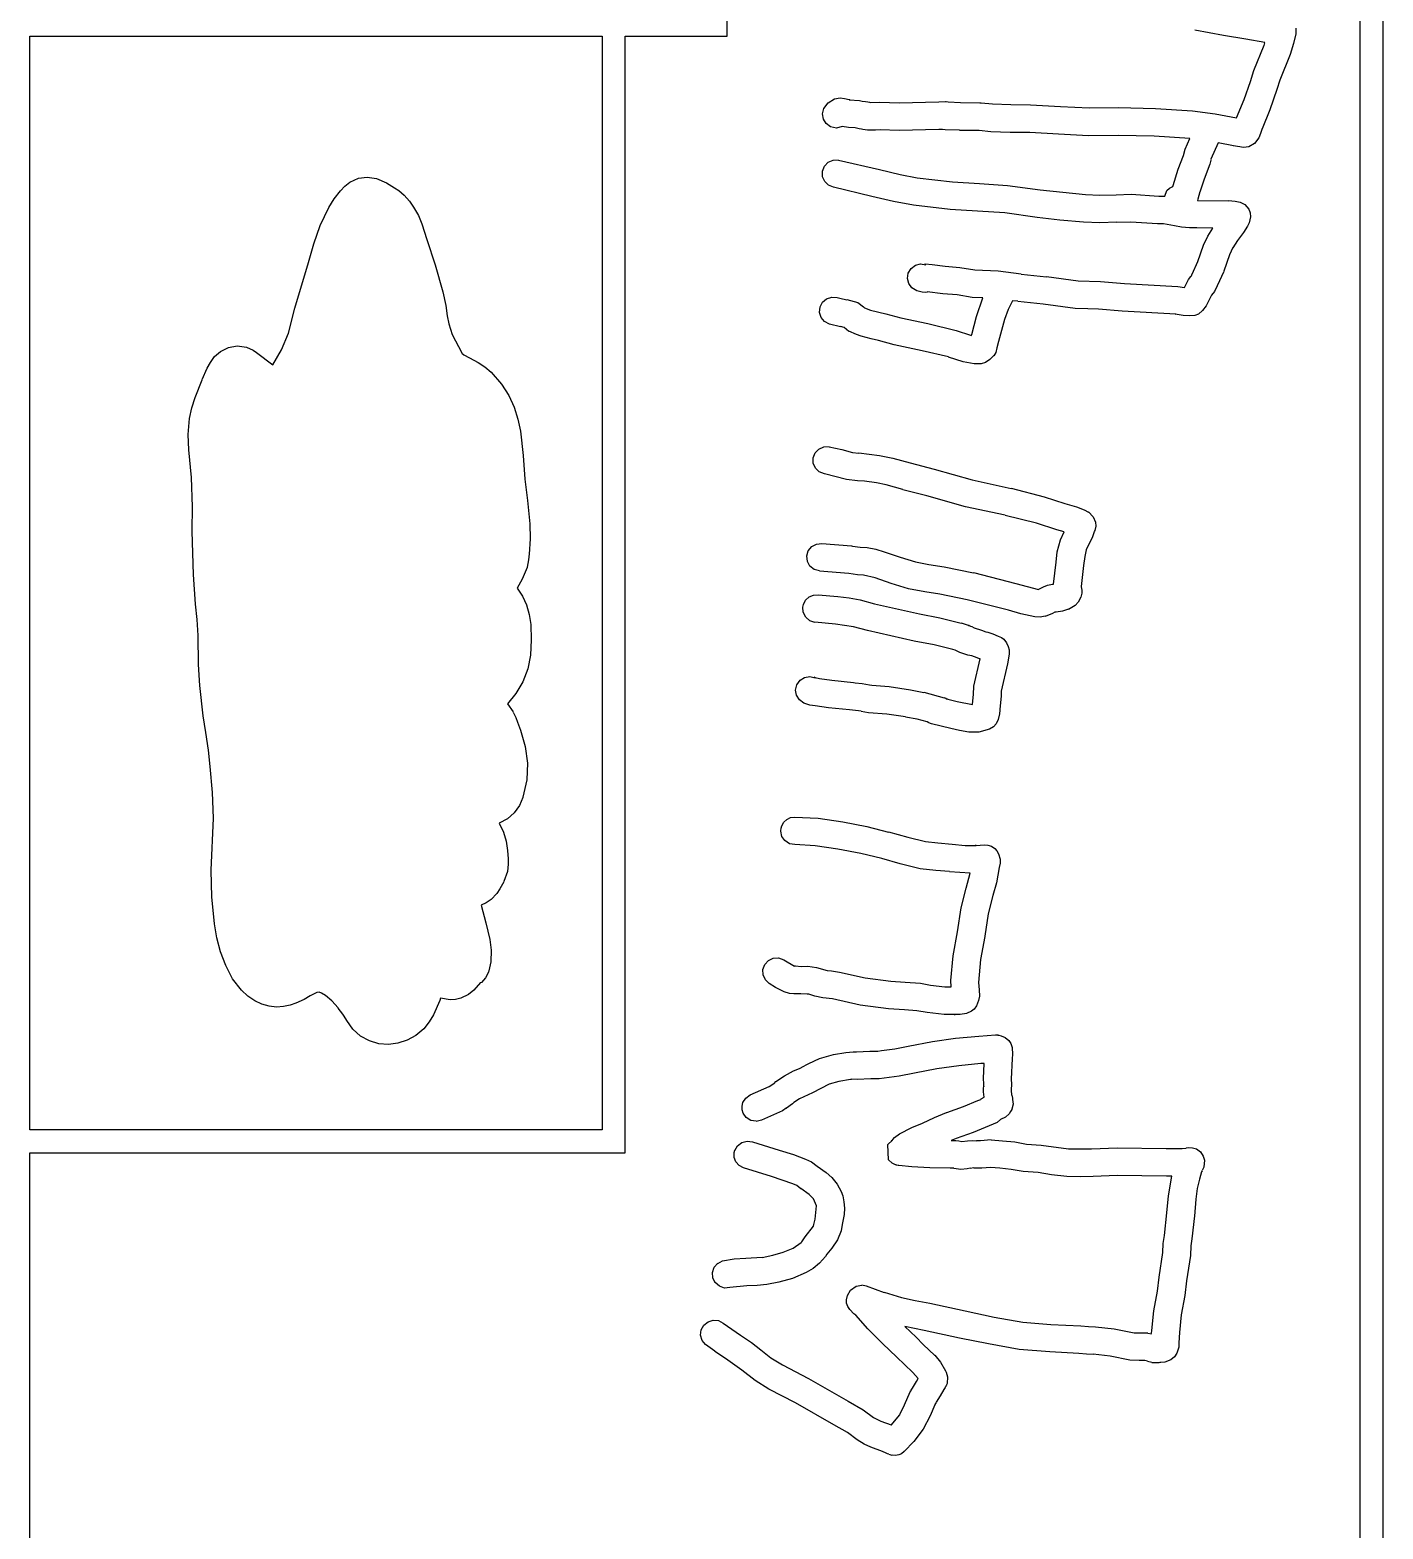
# Model space of a CAD drawing. Extents: x -1 to 598, y -1077 to 3722.
# Drawn here: x 0 to 234.6, y 1819.2 to 2079.2 of the extents above; entities that cross this region are included whole.
import ezdxf

# ---------------------------------------------------------------- set-up
doc = ezdxf.new("R2010")
doc.units = 0

msp = doc.modelspace()

# ---------------------------------------------------------------- linework, layer by layer
at = {"layer": 'Calque_1'}
for p, q in [((234.619, 1528.05), (234.619, 2343.44)), ((120.904, 2078.14), (120.904, 2128.46)), ((230.619, 2128.46), (230.619, 1664.97)), ((0, 1888.44), (0, 2078.14)), ((0, 2078.14), (99.2184, 2078.14)), ((99.2184, 2078.14), (99.2184, 1888.44)), ((103.219, 1884.44), (103.219, 2078.14)), ((103.219, 2078.14), (120.904, 2078.14)), ((206.966, 2078.27), (201.964, 2079.22)), ((210.823, 2077.66), (206.966, 2078.27)), ((214.142, 2077.03), (210.823, 2077.66)), ((219.482, 2078.56), (219.082, 2076.87)), ((219.505, 2079.54), (219.482, 2078.56)), ((212.227, 2072.21), (214.014, 2076.57)), ((214.014, 2076.55), (214.142, 2077.02)), ((219.082, 2076.87), (218.534, 2074.96)), ((218.535, 2074.97), (216.715, 2070.52)), ((210.529, 2067.19), (211.647, 2070.31)), ((211.647, 2070.31), (212.226, 2072.21)), ((216.715, 2070.52), (216.225, 2068.88)), ((138.39, 2066.61), (139.485, 2067.27)), ((139.485, 2067.29), (140.51, 2067.45)), ((140.511, 2067.45), (141.244, 2067.34)), ((141.244, 2067.35), (142.068, 2067.16)), ((216.225, 2068.88), (214.975, 2065.36)), ((137.573, 2063.77), (137.425, 2064.69)), ((137.426, 2064.7), (137.646, 2065.62)), ((137.646, 2065.63), (138.39, 2066.61)), ((142.176, 2067.13), (142.043, 2067.1)), ((142.043, 2067.11), (143.86, 2066.98)), ((142.068, 2067.16), (142.176, 2067.13)), ((143.86, 2066.98), (144.326, 2066.87)), ((144.326, 2066.9), (144.904, 2066.82)), ((144.904, 2066.82), (145.294, 2066.74)), ((145.294, 2066.74), (145.566, 2066.68)), ((145.567, 2066.68), (145.756, 2066.62)), ((145.756, 2066.63), (145.773, 2066.63)), ((145.773, 2066.63), (147.394, 2066.68)), ((147.395, 2066.68), (150.696, 2066.6)), ((150.696, 2066.61), (157.602, 2066.79)), ((157.602, 2066.79), (158.759, 2066.81)), ((158.759, 2066.82), (158.789, 2066.82)), ((158.789, 2066.82), (158.84, 2066.82)), ((158.84, 2066.82), (159.215, 2066.74)), ((159.216, 2066.74), (161.377, 2066.63)), ((161.377, 2066.63), (164.728, 2066.6)), ((164.728, 2066.61), (164.936, 2066.58)), ((164.935, 2066.58), (166.899, 2066.39)), ((166.9, 2066.39), (170.077, 2066.28)), ((170.077, 2066.29), (173.489, 2066.26)), ((173.489, 2066.26), (178.686, 2065.97)), ((178.686, 2065.97), (183.647, 2065.7)), ((183.648, 2065.71), (188.727, 2065.76)), ((188.727, 2065.76), (195.183, 2065.6)), ((195.183, 2065.6), (201.601, 2065.2)), ((201.6, 2065.2), (205.534, 2064.69)), ((205.534, 2064.7), (209.213, 2063.96)), ((209.214, 2063.96), (210.528, 2067.18)), ((214.975, 2065.36), (213.639, 2062.1)), ((138.051, 2063.01), (137.574, 2063.77)), ((138.82, 2062.42), (138.051, 2063)), ((139.842, 2062.21), (138.82, 2062.42)), ((140.857, 2062.48), (139.842, 2062.21)), ((141.932, 2062.32), (140.857, 2062.48)), ((143.092, 2062.24), (141.932, 2062.32)), ((143.782, 2062.05), (143.092, 2062.23)), ((144.205, 2062), (143.782, 2062.05)), ((213.64, 2062.11), (213.377, 2061.29)), ((144.423, 2061.95), (144.204, 2062)), ((145.248, 2061.84), (144.423, 2061.94)), ((146.622, 2061.82), (145.248, 2061.85)), ((147.42, 2061.9), (146.622, 2061.82)), ((150.709, 2061.79), (147.42, 2061.89)), ((157.623, 2061.98), (150.708, 2061.79)), ((158.213, 2061.98), (157.623, 2061.98)), ((158.681, 2061.92), (158.213, 2061.97)), ((161.2, 2061.82), (158.681, 2061.92)), ((164.564, 2061.76), (161.2, 2061.81)), ((166.603, 2061.58), (164.563, 2061.76)), ((169.989, 2061.47), (166.603, 2061.57)), ((173.375, 2061.45), (169.989, 2061.47)), ((178.343, 2061.15), (173.374, 2061.44)), ((183.554, 2060.89), (178.343, 2061.15)), ((188.71, 2060.94), (183.554, 2060.88)), ((194.915, 2060.78), (188.71, 2060.94)), ((201.129, 2060.41), (194.915, 2060.78)), ((200.33, 2058.56), (201.129, 2060.41)), ((206.048, 2059.65), (204.781, 2056.79)), ((208.665, 2059.14), (206.048, 2059.67)), ((206.048, 2059.67), (206.048, 2059.65)), ((212.357, 2059.54), (211.381, 2058.96)), ((213.073, 2060.52), (212.357, 2059.54)), ((212.357, 2059.54), (212.357, 2059.54)), ((213.377, 2061.29), (213.072, 2060.52)), ((199.122, 2055.07), (200.017, 2057.45)), ((200.017, 2057.48), (200.33, 2058.56)), ((200.017, 2057.48), (200.017, 2057.48)), ((209.783, 2058.93), (208.664, 2059.11)), ((210.396, 2058.83), (209.783, 2058.96)), ((211.382, 2058.96), (210.396, 2058.83)), ((137.421, 2054.73), (137.766, 2055.6)), ((137.438, 2053.77), (137.421, 2054.72)), ((137.766, 2055.6), (138.418, 2056.29)), ((138.418, 2056.29), (139.278, 2056.66)), ((139.278, 2056.66), (140.214, 2056.68)), ((140.214, 2056.66), (147.305, 2055.02)), ((147.305, 2055.02), (150.883, 2054.15)), ((198.212, 2052.26), (199.122, 2055.06)), ((204.575, 2055.97), (203.618, 2053.35)), ((204.771, 2056.66), (204.574, 2055.97)), ((204.782, 2056.76), (204.771, 2056.65)), ((53.8511, 2051.34), (54.5911, 2052.11)), ((54.5911, 2052.11), (55.4854, 2052.82)), ((55.4857, 2052.85), (56.9478, 2053.51)), ((56.9478, 2053.51), (58.4514, 2053.69)), ((58.4514, 2053.69), (58.4514, 2053.69)), ((58.4522, 2053.69), (60.0934, 2053.45)), ((60.0934, 2053.46), (61.8431, 2052.72)), ((61.8428, 2052.71), (63.2158, 2051.86)), ((63.2158, 2051.87), (63.9428, 2051.39)), ((137.807, 2052.95), (137.438, 2053.77)), ((138.464, 2052.29), (137.806, 2052.95)), ((139.349, 2051.95), (138.464, 2052.29)), ((145.973, 2050.36), (139.348, 2051.94)), ((150.883, 2054.14), (153.825, 2053.58)), ((153.825, 2053.59), (159.967, 2052.87)), ((159.967, 2052.87), (164.631, 2052.58)), ((164.631, 2052.58), (169.497, 2052.26)), ((169.498, 2052.26), (175.164, 2051.49)), ((197.115, 2051.37), (197.587, 2051.79)), ((197.587, 2051.79), (198.152, 2052.05)), ((198.152, 2052.05), (198.212, 2052.26)), ((203.618, 2053.35), (202.867, 2051.12)), ((51.8001, 2048.43), (52.7412, 2049.91)), ((52.7412, 2049.91), (53.8511, 2051.34)), ((63.9428, 2051.39), (64.8922, 2050.57)), ((64.8922, 2050.57), (65.7915, 2049.54)), ((65.7915, 2049.54), (66.5275, 2048.51)), ((149.747, 2049.46), (145.974, 2050.36)), ((153.218, 2048.83), (149.747, 2049.46)), ((175.164, 2051.5), (183.005, 2050.68)), ((183.005, 2050.68), (185.526, 2050.57)), ((185.527, 2050.57), (188.328, 2050.65)), ((188.328, 2050.65), (190.937, 2050.73)), ((190.937, 2050.73), (195.769, 2050.41)), ((195.769, 2050.41), (196.762, 2050.38)), ((196.762, 2050.39), (197.114, 2051.37)), ((202.505, 2049.86), (202.449, 2049.67)), ((202.449, 2049.67), (207.839, 2049.61)), ((202.867, 2051.13), (202.505, 2049.86)), ((207.84, 2049.62), (209.004, 2049.54)), ((209.004, 2049.54), (209.834, 2049.38)), ((209.835, 2049.38), (210.669, 2048.95)), ((50.3232, 2045.33), (51.8003, 2048.42)), ((66.5275, 2048.51), (67.3589, 2047.05)), ((67.3586, 2047.05), (67.965, 2045.57)), ((159.544, 2048.08), (153.218, 2048.82)), ((169.034, 2047.48), (159.544, 2048.09)), ((174.637, 2046.71), (169.034, 2047.48)), ((178.6, 2046.26), (174.636, 2046.71)), ((210.67, 2048.96), (211.33, 2048.14)), ((211.33, 2048.14), (211.577, 2047.53)), ((211.648, 2046.84), (211.426, 2045.75)), ((211.577, 2047.53), (211.648, 2046.84)), ((49.2185, 2042.13), (50.3232, 2045.33)), ((67.965, 2045.57), (68.8172, 2042.9)), ((182.685, 2045.86), (178.6, 2046.25)), ((185.504, 2045.78), (182.685, 2045.88)), ((188.452, 2045.86), (185.504, 2045.78)), ((190.879, 2045.91), (188.451, 2045.85)), ((195.504, 2045.62), (190.879, 2045.91)), ((196.573, 2045.6), (195.504, 2045.62)), ((198.48, 2045.23), (196.572, 2045.6)), ((199.692, 2045.02), (198.48, 2045.23)), ((201.086, 2044.88), (199.691, 2045.01)), ((202.363, 2044.88), (201.085, 2044.88)), ((205.083, 2044.86), (202.364, 2044.89)), ((204.215, 2043.45), (205.081, 2044.85)), ((210.432, 2044.12), (209.413, 2042.72)), ((211.098, 2045.17), (210.432, 2044.11)), ((211.426, 2045.76), (211.097, 2045.18)), ((48.284, 2038.9), (49.2185, 2042.13)), ((68.8175, 2042.87), (70.2833, 2038.47)), ((202.523, 2039.06), (203.492, 2041.89)), ((203.492, 2041.89), (204.215, 2043.45)), ((208.578, 2041.47), (207.981, 2040.22)), ((209.413, 2042.71), (208.577, 2041.46)), ((209.413, 2042.71), (209.413, 2042.71)), ((45.9374, 2030.97), (48.284, 2038.91)), ((153.536, 2038.43), (154.427, 2038.64)), ((154.427, 2038.64), (155.37, 2038.51)), ((155.153, 2038.61), (155.242, 2038.66)), ((155.243, 2038.67), (156.46, 2038.54)), ((201.55, 2036.89), (202.522, 2039.06)), ((207.981, 2040.23), (207.002, 2037.37)), ((70.2833, 2038.48), (71.6171, 2033.79)), ((152.168, 2036.13), (152.304, 2037.05)), ((152.396, 2035.23), (152.168, 2036.13)), ((152.304, 2037.05), (152.795, 2037.87)), ((152.796, 2037.87), (153.536, 2038.42)), ((155.37, 2038.51), (155.153, 2038.61)), ((156.46, 2038.53), (158.708, 2038.26)), ((158.708, 2038.27), (161.255, 2038.03)), ((161.255, 2038.03), (163.847, 2037.6)), ((163.848, 2037.61), (167.912, 2037.45)), ((167.912, 2037.45), (171.883, 2036.92)), ((171.883, 2036.89), (176.277, 2036.41)), ((176.277, 2036.44), (181.731, 2035.72)), ((200.907, 2035.94), (201.274, 2036.44)), ((201.274, 2036.44), (201.406, 2036.57)), ((201.407, 2036.58), (201.55, 2036.9)), ((207.003, 2037.34), (205.885, 2034.85)), ((71.6171, 2033.8), (72.1142, 2031.44)), ((71.6171, 2033.8), (71.6171, 2033.8)), ((152.942, 2034.48), (152.396, 2035.22)), ((153.759, 2033.98), (152.942, 2034.48)), ((154.703, 2033.74), (153.759, 2033.98)), ((155.343, 2033.69), (154.703, 2033.74)), ((155.65, 2033.74), (155.342, 2033.69)), ((158.307, 2033.45), (155.599, 2033.79)), ((155.6, 2033.8), (155.65, 2033.74)), ((160.758, 2033.27), (158.307, 2033.45)), ((181.731, 2035.7), (185.634, 2035.59)), ((185.634, 2035.6), (189.776, 2035.23)), ((189.775, 2035.23), (199.049, 2034.7)), ((199.049, 2034.7), (200.174, 2034.54)), ((200.174, 2034.54), (200.526, 2035.25)), ((200.527, 2035.25), (200.907, 2035.93)), ((205.376, 2033.85), (204.872, 2033.21)), ((205.885, 2034.86), (205.375, 2033.85)), ((44.8196, 2026.63), (45.9374, 2030.97)), ((72.1145, 2031.44), (72.3635, 2029.64)), ((136.915, 2030.23), (136.991, 2031.18)), ((136.991, 2031.18), (137.42, 2032)), ((137.42, 2032), (138.135, 2032.61)), ((138.136, 2032.61), (139.028, 2032.9)), ((139.028, 2032.9), (139.961, 2032.82)), ((139.961, 2032.82), (140.429, 2032.71)), ((140.43, 2032.71), (141.65, 2032.44)), ((141.65, 2032.45), (142.913, 2032.1)), ((142.913, 2032.1), (143.544, 2031.94)), ((143.544, 2031.94), (144.517, 2031.2)), ((144.517, 2031.2), (144.686, 2031.01)), ((144.686, 2031.02), (145.738, 2030.65)), ((163.405, 2032.84), (160.758, 2033.26)), ((165.241, 2032.74), (163.405, 2032.84)), ((164.108, 2029.51), (165.241, 2032.74)), ((170.395, 2032.26), (169.608, 2030.72)), ((171.319, 2032.16), (170.395, 2032.26)), ((175.707, 2031.65), (171.319, 2032.12)), ((181.243, 2030.94), (175.707, 2031.68)), ((183.459, 2030.83), (181.243, 2030.93)), ((203.937, 2031.36), (203.312, 2030.54)), ((204.298, 2032.05), (203.937, 2031.36)), ((204.76, 2033), (204.297, 2032.05)), ((204.872, 2033.21), (204.76, 2033)), ((72.3635, 2029.64), (72.6167, 2028.24)), ((72.6161, 2028.24), (73.2099, 2026.41)), ((72.6167, 2028.24), (72.6167, 2028.24)), ((137.198, 2029.35), (136.914, 2030.22)), ((137.79, 2028.64), (137.199, 2029.35)), ((138.635, 2028.21), (137.789, 2028.63)), ((145.738, 2030.65), (148.394, 2030.01)), ((148.394, 2030.01), (151.009, 2029.27)), ((151.009, 2029.27), (155.681, 2028.29)), ((155.682, 2028.29), (160.604, 2027.1)), ((163.295, 2026.42), (164.108, 2029.51)), ((168.992, 2029.03), (167.921, 2025.17)), ((169.608, 2030.73), (168.992, 2029.03)), ((185.303, 2030.81), (183.459, 2030.83)), ((189.407, 2030.44), (185.302, 2030.81)), ((198.7, 2029.93), (189.407, 2030.46)), ((198.655, 2029.91), (198.701, 2029.91)), ((198.936, 2029.85), (198.655, 2029.9)), ((199.949, 2029.72), (198.936, 2029.85)), ((201.13, 2029.64), (199.948, 2029.72)), ((202.011, 2029.7), (201.13, 2029.65)), ((202.604, 2029.93), (202.01, 2029.69)), ((203.312, 2030.54), (202.604, 2029.93)), ((43.6205, 2023.74), (44.8196, 2026.62)), ((73.2093, 2026.42), (74.8754, 2023.22)), ((73.2099, 2026.42), (73.2099, 2026.42)), ((140.549, 2027.76), (138.635, 2028.18)), ((141.178, 2027.61), (140.549, 2027.77)), ((141.997, 2026.94), (141.178, 2027.6)), ((143.293, 2026.39), (141.997, 2026.97)), ((144.146, 2026.12), (143.293, 2026.38)), ((145.84, 2025.65), (144.146, 2026.12)), ((147.14, 2025.38), (145.839, 2025.64)), ((160.604, 2027.1), (163.086, 2026.3)), ((163.087, 2026.31), (163.25, 2026.25)), ((163.25, 2026.26), (163.295, 2026.42)), ((32.0074, 2022.58), (33.043, 2023.48)), ((33.043, 2023.48), (34.3955, 2024.14)), ((34.3955, 2024.14), (35.9341, 2024.43)), ((35.9341, 2024.43), (37.5266, 2024.22)), ((37.5266, 2024.22), (38.6775, 2023.69)), ((38.6775, 2023.69), (39.2562, 2023.29)), ((39.2562, 2023.29), (42.1282, 2021.12)), ((42.1282, 2021.12), (43.6205, 2023.74)), ((74.8754, 2023.19), (75.2572, 2022.87)), ((149.858, 2024.62), (147.14, 2025.36)), ((154.709, 2023.56), (149.858, 2024.62)), ((159.267, 2022.5), (154.709, 2023.55)), ((167.459, 2023.29), (167.143, 2022.73)), ((167.649, 2024.11), (167.459, 2023.29)), ((167.921, 2025.17), (167.648, 2024.11)), ((167.922, 2025.17), (167.921, 2025.17)), ((29.8807, 2018.58), (30.717, 2020.54)), ((30.717, 2020.54), (31.2777, 2021.57)), ((31.2777, 2021.57), (32.0077, 2022.57)), ((75.2572, 2022.87), (76.2158, 2022.34)), ((76.2158, 2022.34), (77.7112, 2021.54)), ((77.7115, 2021.55), (78.8788, 2020.78)), ((78.8788, 2020.78), (79.9456, 2019.85)), ((161.821, 2021.65), (159.267, 2022.49)), ((163.744, 2021.31), (161.822, 2021.65)), ((164.963, 2021.34), (163.743, 2021.31)), ((165.681, 2021.55), (164.964, 2021.34)), ((166.457, 2022.05), (165.68, 2021.54)), ((166.458, 2022.05), (166.457, 2022.05)), ((167.143, 2022.74), (166.458, 2022.05)), ((28.6287, 2015.46), (29.8804, 2018.55)), ((79.9456, 2019.85), (81.7747, 2017.76)), ((28.0701, 2013.69), (28.6287, 2015.46)), ((81.7747, 2017.76), (83.0129, 2015.8)), ((83.0129, 2015.81), (83.9323, 2013.8)), ((27.6661, 2011.81), (28.0701, 2013.69)), ((83.9323, 2013.79), (84.5874, 2011.7)), ((27.4513, 2009.06), (27.6661, 2011.81)), ((84.5872, 2011.7), (85.0322, 2009.61)), ((27.5486, 2006.41), (27.4513, 2009.05)), ((85.0322, 2009.61), (85.5085, 2005.43)), ((28.0082, 2001.62), (27.5486, 2006.41)), ((85.5085, 2005.43), (85.7945, 2001.3)), ((135.795, 2005.01), (136.131, 2005.88)), ((135.8, 2004.98), (135.795, 2004.98)), ((135.826, 2004.06), (135.799, 2005.01)), ((136.132, 2005.88), (136.778, 2006.54)), ((136.778, 2006.54), (137.634, 2006.93)), ((137.634, 2006.94), (138.57, 2006.97)), ((138.57, 2006.94), (140.776, 2006.44)), ((140.777, 2006.44), (142.619, 2005.94)), ((142.619, 2005.94), (143.741, 2005.83)), ((143.742, 2005.86), (145.542, 2005.67)), ((145.542, 2005.67), (147.303, 2005.43)), ((147.303, 2005.43), (149.63, 2004.95)), ((149.631, 2004.96), (152.616, 2004.14)), ((136.203, 2003.21), (135.826, 2004.06)), ((136.866, 2002.58), (136.202, 2003.21)), ((137.755, 2002.23), (136.867, 2002.57)), ((152.616, 2004.14), (156.798, 2003.05)), ((156.799, 2003.05), (163.391, 2001.17)), ((28.154, 1996.52), (28.0082, 2001.62)), ((85.7945, 2001.31), (86.2472, 1997.6)), ((141.564, 2001.25), (137.755, 2002.23)), ((143.47, 2001.04), (141.564, 2001.25)), ((144.7, 2000.96), (143.469, 2001.04)), ((146.797, 2000.67), (144.7, 2000.96)), ((148.472, 2000.3), (146.797, 2000.67)), ((151.38, 1999.51), (148.471, 2000.3)), ((163.391, 2001.17), (170.165, 1999.71)), ((170.165, 1999.72), (175.85, 1998.26)), ((86.2472, 1997.6), (86.6639, 1993.55)), ((155.513, 1998.42), (151.381, 1999.48)), ((162.212, 1996.52), (155.513, 1998.42)), ((175.851, 1998.26), (179.44, 1997.09)), ((179.44, 1997.1), (181.485, 1996.49)), ((28.094, 1992.34), (28.154, 1996.52)), ((169.077, 1995.04), (162.211, 1996.52)), ((174.515, 1993.66), (169.077, 1995.03)), ((181.486, 1996.52), (182.816, 1995.99)), ((182.817, 1995.96), (183.532, 1995.61)), ((183.532, 1995.62), (184.361, 1994.77)), ((184.361, 1994.8), (184.371, 1994.77)), ((184.371, 1994.77), (184.76, 1993.84)), ((28.094, 1992.28), (28.094, 1992.34)), ((28.3715, 1984.74), (28.094, 1992.28)), ((86.6639, 1993.55), (86.7168, 1990.96)), ((178.065, 1992.5), (174.516, 1993.66)), ((179.31, 1992.15), (178.064, 1992.52)), ((178.695, 1990.78), (179.309, 1992.15)), ((184.522, 1992.2), (184.238, 1991.3)), ((184.639, 1992.42), (184.522, 1992.21)), ((184.816, 1993.18), (184.638, 1992.41)), ((184.761, 1993.84), (184.816, 1993.18)), ((86.7168, 1990.96), (86.5626, 1988.31)), ((134.961, 1988.9), (135.546, 1989.61)), ((135.547, 1989.61), (136.368, 1990.06)), ((136.368, 1990.06), (137.299, 1990.16)), ((137.298, 1990.17), (142.451, 1989.72)), ((142.451, 1989.72), (142.645, 1989.69)), ((142.645, 1989.69), (143.953, 1989.5)), ((143.953, 1989.51), (145.143, 1989.43)), ((145.144, 1989.43), (146.656, 1989.16)), ((178.144, 1988.71), (178.695, 1990.77)), ((184.238, 1991.3), (183.173, 1989.05)), ((86.4528, 1987.34), (86.1879, 1986.04)), ((86.5626, 1988.34), (86.4528, 1987.33)), ((134.7, 1988), (134.961, 1988.9)), ((134.803, 1987.05), (134.7, 1988)), ((135.254, 1986.22), (134.803, 1987.04)), ((146.656, 1989.16), (148.135, 1988.71)), ((148.135, 1988.71), (150.888, 1987.75)), ((150.889, 1987.76), (153.525, 1986.94)), ((153.524, 1986.94), (155.887, 1986.49)), ((177.472, 1983.08), (177.92, 1986.92)), ((177.92, 1986.91), (178.144, 1988.71)), ((182.892, 1987.92), (182.685, 1986.36)), ((183.174, 1989.06), (182.892, 1987.92)), ((28.694, 1979.64), (28.3715, 1984.77)), ((86.1879, 1986.01), (85.3735, 1983.94)), ((135.985, 1985.64), (135.254, 1986.22)), ((136.885, 1985.38), (135.986, 1985.64)), ((141.98, 1984.95), (136.885, 1985.37)), ((143.487, 1984.74), (141.979, 1984.95)), ((144.542, 1984.66), (143.487, 1984.71)), ((146.53, 1984.21), (144.541, 1984.68)), ((149.335, 1983.21), (146.53, 1984.21)), ((155.888, 1986.49), (158.515, 1986.12)), ((158.515, 1986.12), (163.593, 1985.06)), ((163.594, 1985.09), (170.966, 1983.21)), ((182.685, 1986.36), (182.252, 1982.68)), ((85.3735, 1983.95), (84.4769, 1982.39)), ((84.4769, 1982.39), (85.3754, 1981.01)), ((152.335, 1982.28), (149.334, 1983.2)), ((155.195, 1981.75), (152.335, 1982.28)), ((157.781, 1981.38), (155.194, 1981.75)), ((170.966, 1983.21), (174.887, 1982.18)), ((174.887, 1982.18), (174.929, 1982.2)), ((174.929, 1982.2), (175.752, 1982.65)), ((175.752, 1982.65), (176.431, 1982.91)), ((176.431, 1982.92), (177.291, 1983.08)), ((177.292, 1983.08), (177.472, 1983.08)), ((182.387, 1981.54), (182.22, 1980.85)), ((182.253, 1982.65), (182.395, 1982.07)), ((182.395, 1982.07), (182.386, 1981.54)), ((28.9634, 1976.99), (28.694, 1979.63)), ((85.3754, 1981.01), (86.0829, 1979.5)), ((86.0829, 1979.5), (86.5811, 1977.86)), ((134.02, 1979.13), (134.101, 1979.55)), ((134.094, 1978.21), (134.02, 1979.13)), ((134.02, 1979.13), (134.02, 1979.13)), ((134.02, 1979.13), (134.02, 1979.13)), ((134.101, 1979.56), (134.109, 1979.56)), ((134.109, 1979.56), (134.491, 1980.3)), ((134.491, 1980.3), (135.091, 1980.88)), ((135.091, 1980.88), (135.845, 1981.2)), ((135.845, 1981.2), (136.689, 1981.25)), ((136.688, 1981.25), (140.1, 1980.96)), ((140.101, 1980.96), (142.03, 1980.72)), ((142.03, 1980.72), (143.973, 1980.35)), ((143.973, 1980.35), (146.419, 1979.69)), ((146.419, 1979.69), (154.246, 1977.94)), ((162.522, 1980.4), (157.781, 1981.38)), ((169.697, 1978.58), (162.523, 1980.4)), ((181.236, 1979.37), (180.072, 1978.71)), ((181.784, 1979.95), (181.235, 1979.37)), ((182.22, 1980.85), (181.784, 1979.95)), ((29.1745, 1974.21), (28.9634, 1976.99)), ((86.5811, 1977.86), (86.8512, 1976.11)), ((134.52, 1977.39), (134.094, 1978.21)), ((135.232, 1976.75), (134.519, 1977.36)), ((136.123, 1976.46), (135.232, 1976.75)), ((139.701, 1976.14), (136.123, 1976.48)), ((154.246, 1977.94), (157.752, 1977.28)), ((157.752, 1977.28), (161.47, 1976.35)), ((161.471, 1976.36), (162.829, 1975.94)), ((171.823, 1977.97), (169.696, 1978.58)), ((174.224, 1977.41), (171.823, 1977.96)), ((175.183, 1977.36), (174.224, 1977.41)), ((176.046, 1977.52), (175.183, 1977.36)), ((177.286, 1978.02), (176.046, 1977.51)), ((177.726, 1978.26), (177.286, 1978.02)), ((177.959, 1978.26), (177.726, 1978.26)), ((179.017, 1978.39), (177.959, 1978.26)), ((180.072, 1978.74), (179.017, 1978.39)), ((29.2184, 1969.13), (29.1745, 1974.21)), ((86.8512, 1976.12), (86.9232, 1973.45)), ((142.82, 1975.69), (139.701, 1976.14)), ((145.253, 1975.03), (142.82, 1975.69)), ((153.295, 1973.23), (145.253, 1975.03)), ((162.829, 1975.93), (162.664, 1975.93)), ((162.664, 1975.93), (162.759, 1975.9)), ((162.758, 1975.91), (162.798, 1975.88)), ((162.798, 1975.88), (162.828, 1975.9)), ((162.829, 1975.91), (163.062, 1975.83)), ((163.062, 1975.83), (163.318, 1975.75)), ((163.318, 1975.75), (163.706, 1975.54)), ((163.705, 1975.54), (165.021, 1975.14)), ((165.022, 1975.14), (165.741, 1974.85)), ((165.741, 1974.85), (166.113, 1974.74)), ((166.113, 1974.74), (166.934, 1974.45)), ((166.934, 1974.45), (167.913, 1974.05)), ((167.913, 1974.05), (168.476, 1973.84)), ((168.476, 1973.84), (168.848, 1973.55)), ((86.9229, 1973.45), (86.7906, 1970.75)), ((86.9235, 1973.45), (86.9235, 1973.45)), ((156.807, 1972.57), (153.294, 1973.23)), ((160.032, 1971.78), (156.807, 1972.57)), ((160.438, 1971.65), (160.031, 1971.78)), ((160.553, 1971.57), (160.438, 1971.65)), ((161.236, 1971.22), (160.553, 1971.56)), ((162.642, 1970.8), (161.236, 1971.22)), ((168.848, 1973.55), (169.331, 1972.91)), ((169.332, 1972.92), (169.642, 1972.28)), ((169.642, 1972.28), (169.772, 1971.7)), ((169.772, 1971.7), (169.773, 1970.96)), ((29.4521, 1965.53), (29.2184, 1969.13)), ((86.7904, 1970.75), (86.3157, 1968.39)), ((163.337, 1970.67), (162.642, 1970.8)), ((164.218, 1970.3), (163.337, 1970.64)), ((163.666, 1965.38), (164.74, 1970.14)), ((164.672, 1970.16), (164.218, 1970.29)), ((164.741, 1970.14), (164.672, 1970.16)), ((169.477, 1969.29), (168.403, 1964.55)), ((169.773, 1970.96), (169.478, 1969.29)), ((85.4521, 1966.17), (84.2557, 1964.1)), ((86.3157, 1968.39), (85.4521, 1966.16)), ((132.974, 1965.64), (133.526, 1966.43)), ((133.527, 1966.43), (134.307, 1966.91)), ((134.307, 1966.91), (135.213, 1967.07)), ((135.212, 1967.07), (136.142, 1966.86)), ((136.143, 1966.86), (135.996, 1966.94)), ((135.996, 1966.94), (136.145, 1966.91)), ((136.145, 1966.91), (136.917, 1966.72)), ((136.917, 1966.73), (139.051, 1966.44)), ((139.052, 1966.43), (142.802, 1966.01)), ((142.802, 1966.01), (143.074, 1965.98)), ((143.074, 1965.98), (144.296, 1965.87)), ((144.296, 1965.88), (145.596, 1965.61)), ((30.0283, 1960.27), (29.4523, 1965.53)), ((84.2557, 1964.11), (82.7835, 1962.31)), ((132.766, 1964.71), (132.974, 1965.64)), ((132.926, 1963.81), (132.766, 1964.71)), ((133.413, 1963.02), (132.925, 1963.81)), ((145.596, 1965.61), (145.969, 1965.56)), ((145.969, 1965.56), (148.976, 1965.35)), ((148.976, 1965.35), (152.687, 1964.79)), ((152.687, 1964.79), (154.985, 1964.31)), ((154.985, 1964.34), (158.53, 1963.39)), ((158.53, 1963.42), (158.782, 1963.31)), ((158.783, 1963.31), (159.059, 1963.17)), ((163.422, 1962.23), (163.592, 1964.03)), ((163.592, 1964.03), (163.665, 1965.35)), ((168.386, 1963.68), (168.174, 1961.43)), ((168.404, 1964.56), (168.386, 1963.71)), ((82.7835, 1962.31), (83.7969, 1960.93)), ((83.7969, 1960.9), (84.2543, 1959.97)), ((134.189, 1962.47), (133.413, 1963.02)), ((135.241, 1962.12), (134.189, 1962.46)), ((136.159, 1961.99), (135.241, 1962.12)), ((138.481, 1961.67), (136.159, 1961.99)), ((142.087, 1961.27), (138.481, 1961.66)), ((143.125, 1961.2), (142.087, 1961.28)), ((143.651, 1961.12), (143.125, 1961.17)), ((144.107, 1961.04), (143.651, 1961.12)), ((145.429, 1960.77), (144.107, 1961.03)), ((148.562, 1960.56), (145.429, 1960.77)), ((159.059, 1963.18), (159.163, 1963.12)), ((159.163, 1963.13), (160.804, 1962.73)), ((160.804, 1962.73), (163.422, 1962.22)), ((168.164, 1961.25), (168.102, 1960.59)), ((168.174, 1961.43), (168.164, 1961.24)), ((30.481, 1957.39), (30.0283, 1960.27)), ((84.2543, 1959.98), (84.5618, 1959.16)), ((84.5618, 1959.16), (85.06, 1957.78)), ((151.819, 1960.06), (148.562, 1960.56)), ((153.819, 1959.66), (151.818, 1960.05)), ((155.584, 1959.21), (153.82, 1959.66)), ((155.87, 1959.05), (155.583, 1959.21)), ((156.127, 1958.95), (155.87, 1959.03)), ((156.325, 1958.87), (156.127, 1958.95)), ((159.696, 1958.05), (156.324, 1958.87)), ((161.202, 1957.7), (159.696, 1958.07)), ((167.104, 1958.36), (166.361, 1957.94)), ((167.534, 1958.84), (167.103, 1958.36)), ((167.879, 1959.63), (167.534, 1958.84)), ((168.102, 1960.59), (167.879, 1959.63)), ((30.9493, 1954.29), (30.481, 1957.36)), ((85.06, 1957.78), (85.8911, 1954.92)), ((162.82, 1957.44), (161.201, 1957.7)), ((164.543, 1957.44), (162.82, 1957.44)), ((166.361, 1957.94), (164.543, 1957.44)), ((31.2298, 1951.49), (30.9491, 1954.29)), ((85.8913, 1954.92), (86.2676, 1952.03)), ((31.6579, 1946.93), (31.2298, 1951.48)), ((86.2676, 1952.04), (86.1384, 1949.13)), ((86.1382, 1949.13), (85.4532, 1946.14)), ((31.8262, 1942.52), (31.6579, 1946.94)), ((85.4532, 1946.11), (84.8579, 1944.71)), ((31.4015, 1933.47), (31.8262, 1942.52)), ((83.9786, 1943.42), (82.8116, 1942.36)), ((84.8576, 1944.71), (83.9786, 1943.41)), ((131.248, 1942.28), (131.874, 1942.6)), ((131.875, 1942.6), (132.577, 1942.7)), ((132.577, 1942.7), (136.679, 1942.49)), ((136.68, 1942.49), (140.965, 1941.88)), ((82.8116, 1942.36), (81.3521, 1941.64)), ((81.3521, 1941.64), (82.0975, 1940.08)), ((82.0975, 1940.08), (82.5621, 1938.49)), ((130.2, 1940.29), (130.242, 1940.74)), ((130.399, 1939.34), (130.2, 1940.26)), ((130.242, 1940.74), (130.245, 1940.74)), ((130.245, 1940.74), (130.376, 1941.19)), ((130.376, 1941.19), (130.736, 1941.8)), ((130.736, 1941.8), (131.248, 1942.27)), ((140.965, 1941.88), (145.136, 1941.03)), ((145.135, 1941.03), (148.895, 1940.1)), ((148.895, 1940.11), (152.202, 1939.21)), ((82.5621, 1938.49), (82.8102, 1936.9)), ((130.921, 1938.6), (130.398, 1939.34)), ((131.69, 1938.07), (130.921, 1938.6)), ((132.626, 1937.91), (131.69, 1938.07)), ((136.133, 1937.7), (132.626, 1937.91)), ((140.074, 1937.14), (136.132, 1937.69)), ((152.202, 1939.21), (155.292, 1938.44)), ((155.292, 1938.47), (157.433, 1938.2)), ((157.434, 1938.2), (159.921, 1938.01)), ((159.921, 1938.02), (162.169, 1937.75)), ((162.17, 1937.75), (163.993, 1937.77)), ((163.905, 1937.78), (164.142, 1937.8)), ((163.993, 1937.78), (163.905, 1937.78)), ((164.142, 1937.78), (164.75, 1937.83)), ((164.751, 1937.83), (165.502, 1937.88)), ((165.501, 1937.89), (166.085, 1937.84)), ((166.085, 1937.83), (166.717, 1937.62)), ((166.718, 1937.62), (167.321, 1937.22)), ((82.8105, 1936.91), (82.9066, 1935.43)), ((82.9066, 1935.43), (82.9335, 1934.5)), ((82.9066, 1935.43), (82.9066, 1935.43)), ((144.06, 1936.35), (140.074, 1937.14)), ((147.701, 1935.48), (144.06, 1936.35)), ((150.913, 1934.58), (147.7, 1935.48)), ((167.321, 1937.22), (167.656, 1936.85)), ((167.656, 1936.85), (167.95, 1936.32)), ((167.951, 1936.32), (168.204, 1935.39)), ((168.225, 1934.68), (168.072, 1933.96)), ((168.205, 1935.4), (168.225, 1934.68)), ((31.5169, 1928.81), (31.4015, 1933.46)), ((82.8018, 1933.26), (82.166, 1931.49)), ((82.9335, 1934.5), (82.8018, 1933.26)), ((154.388, 1933.73), (150.913, 1934.58)), ((157.068, 1933.41), (154.388, 1933.73)), ((159.433, 1933.23), (157.068, 1933.41)), ((163.049, 1932.96), (159.432, 1933.22)), ((162.346, 1930.35), (163.049, 1932.97)), ((168.072, 1933.97), (167.622, 1931.29)), ((80.9685, 1929.45), (79.9956, 1928.39)), ((81.4513, 1930.24), (80.9687, 1929.45)), ((82.166, 1931.48), (81.4513, 1930.23)), ((161.479, 1926.93), (162.346, 1930.37)), ((167.622, 1931.3), (166.975, 1929.07)), ((32.0008, 1924.21), (31.5169, 1928.81)), ((79.123, 1927.83), (78.2298, 1927.43)), ((78.2298, 1927.43), (79.0505, 1924.36)), ((79.9951, 1928.39), (79.1228, 1927.83)), ((79.9956, 1928.39), (79.9956, 1928.39)), ((160.834, 1922.8), (161.479, 1926.93)), ((166.975, 1929.08), (166.171, 1925.93)), ((79.0505, 1924.37), (79.7469, 1921.43)), ((166.171, 1925.93), (165.57, 1922.01)), ((32.3786, 1921.72), (32.0008, 1924.2)), ((33.0192, 1919.31), (32.3786, 1921.72)), ((160.086, 1918.62), (160.833, 1922.8)), ((165.571, 1921.98), (164.848, 1917.98)), ((33.9362, 1916.93), (33.0192, 1919.31)), ((79.7469, 1921.43), (79.9824, 1919.6)), ((79.9824, 1919.6), (79.8937, 1917.59)), ((35.1432, 1914.66), (33.9362, 1916.93)), ((79.6985, 1916.53), (79.5289, 1915.79)), ((79.894, 1917.59), (79.6985, 1916.53)), ((127.083, 1916.24), (127.407, 1917.14)), ((127.407, 1917.12), (128.055, 1917.83)), ((128.055, 1917.83), (128.891, 1918.2)), ((128.892, 1918.2), (129.811, 1918.25)), ((129.811, 1918.25), (130.706, 1917.9)), ((130.706, 1917.94), (132.586, 1916.83)), ((132.586, 1916.82), (132.499, 1916.9)), ((132.499, 1916.9), (132.724, 1916.87)), ((132.724, 1916.88), (133.7, 1916.8)), ((133.701, 1916.8), (134.875, 1916.82)), ((134.875, 1916.82), (136.369, 1916.58)), ((136.37, 1916.59), (138.246, 1916.06)), ((159.699, 1914.36), (160.086, 1918.62)), ((164.848, 1917.99), (164.491, 1914.02)), ((36.6537, 1912.64), (35.1432, 1914.65)), ((78.1343, 1913.99), (76.9791, 1912.64)), ((78.1245, 1913.91), (78.1343, 1913.99)), ((78.2872, 1914.02), (78.1247, 1913.91)), ((78.9886, 1914.79), (78.2872, 1914.02)), ((79.5289, 1915.79), (78.9889, 1914.78)), ((78.9889, 1914.79), (78.9889, 1914.79)), ((127.12, 1915.32), (127.083, 1916.25)), ((127.513, 1914.47), (127.12, 1915.31)), ((128.201, 1913.84), (127.513, 1914.47)), ((129.284, 1913.15), (128.201, 1913.83)), ((138.245, 1916.06), (139.009, 1916.03)), ((139.01, 1916.03), (140.377, 1915.79)), ((140.377, 1915.79), (144.81, 1914.81)), ((144.81, 1914.81), (149.284, 1914.2)), ((149.285, 1914.21), (151.747, 1914.08)), ((151.747, 1914.07), (154.411, 1913.86)), ((154.412, 1913.86), (156.154, 1913.54)), ((159.709, 1913.25), (159.699, 1914.36)), ((164.491, 1914.02), (164.564, 1912.75)), ((37.7634, 1911.61), (36.6537, 1912.64)), ((38.9678, 1910.82), (37.7634, 1911.61)), ((48.5682, 1911.67), (47.5614, 1911.03)), ((49.731, 1912.25), (48.5682, 1911.67)), ((50.1266, 1912.3), (49.731, 1912.24)), ((50.5676, 1912.17), (50.1266, 1912.3)), ((51.2151, 1911.74), (50.5676, 1912.16)), ((52.3525, 1910.79), (51.2151, 1911.74)), ((71.1797, 1911.27), (71.054, 1910.87)), ((72.8638, 1911), (71.1797, 1911.26)), ((74.7008, 1911.27), (73.77, 1911.06)), ((76.0234, 1911.9), (74.7008, 1911.26)), ((76.9791, 1912.64), (76.0234, 1911.9)), ((130.798, 1912.38), (129.283, 1913.14)), ((131.68, 1912.09), (130.799, 1912.38)), ((132.425, 1912.01), (131.679, 1912.09)), ((133.689, 1912.01), (132.425, 1912.01)), ((134.764, 1911.96), (133.689, 1912.01)), ((135.057, 1911.96), (134.764, 1911.96)), ((136.092, 1911.64), (135.055, 1911.98)), ((135.056, 1911.98), (135.057, 1911.95)), ((137.497, 1911.32), (136.092, 1911.64)), ((139.17, 1911.14), (137.497, 1911.32)), ((156.154, 1913.54), (158.659, 1913.25)), ((158.659, 1913.25), (159.709, 1913.25)), ((164.628, 1911.61), (164.501, 1910.87)), ((164.564, 1912.75), (164.628, 1911.61)), ((40.2166, 1910.26), (38.9678, 1910.81)), ((41.4591, 1909.89), (40.2166, 1910.26)), ((42.746, 1909.71), (41.4591, 1909.89)), ((43.9689, 1909.81), (42.746, 1909.7)), ((45.0982, 1910.05), (43.9692, 1909.81)), ((46.1039, 1910.42), (45.0982, 1910.05)), ((47.5609, 1911.03), (46.1039, 1910.42)), ((47.5614, 1911.03), (47.5614, 1911.03)), ((53.4519, 1909.58), (52.3525, 1910.79)), ((54.2713, 1908.49), (53.4519, 1909.57)), ((71.054, 1910.87), (69.9774, 1908.41)), ((73.7702, 1911.06), (72.864, 1911)), ((143.954, 1910.08), (139.17, 1911.16)), ((148.865, 1909.42), (143.954, 1910.08)), ((151.661, 1909.28), (148.864, 1909.41)), ((153.781, 1909.1), (151.661, 1909.28)), ((155.546, 1908.78), (153.78, 1909.1)), ((158.497, 1908.44), (155.546, 1908.78)), ((163.238, 1909.02), (162.379, 1908.62)), ((163.703, 1909.39), (163.238, 1909.02)), ((164.119, 1909.97), (163.702, 1909.38)), ((164.501, 1910.87), (164.119, 1909.97)), ((54.2636, 1908.49), (54.2186, 1908.57)), ((54.2186, 1908.57), (54.2713, 1908.49)), ((54.4665, 1908.17), (54.2636, 1908.49)), ((54.9333, 1907.43), (54.4665, 1908.17)), ((55.4415, 1906.64), (54.9333, 1907.43)), ((55.958, 1905.92), (55.4415, 1906.63)), ((69.2329, 1907.17), (68.2844, 1905.98)), ((69.9774, 1908.41), (69.2329, 1907.16)), ((160.417, 1908.46), (158.497, 1908.43)), ((160.462, 1908.44), (160.282, 1908.46)), ((160.283, 1908.46), (160.417, 1908.46)), ((161.277, 1908.44), (160.462, 1908.44)), ((162.379, 1908.62), (161.278, 1908.43)), ((57.3148, 1904.71), (55.958, 1905.92)), ((58.8562, 1903.86), (57.3148, 1904.7)), ((60.5054, 1903.38), (58.8562, 1903.85)), ((63.7978, 1903.46), (62.1849, 1903.25)), ((65.3949, 1903.97), (63.7978, 1903.47)), ((66.912, 1904.79), (65.3949, 1903.97)), ((68.2844, 1905.98), (66.912, 1904.79)), ((68.2844, 1905.98), (68.2844, 1905.98)), ((152.278, 1902.96), (156.491, 1903.75)), ((156.492, 1903.75), (160.498, 1904.33)), ((160.498, 1904.34), (164.522, 1904.71)), ((164.523, 1904.71), (167.433, 1904.89)), ((167.434, 1904.89), (167.868, 1904.89)), ((167.855, 1904.87), (168.011, 1904.84)), ((167.868, 1904.89), (167.856, 1904.86)), ((168.011, 1904.87), (168.411, 1904.76)), ((168.411, 1904.76), (169.108, 1904.44)), ((169.109, 1904.44), (169.751, 1903.91)), ((169.752, 1903.91), (170.074, 1903.43)), ((170.074, 1903.44), (170.297, 1902.75)), ((62.1849, 1903.25), (60.5054, 1903.38)), ((136.926, 1900.82), (139.309, 1901.51)), ((139.308, 1901.51), (141.479, 1901.88)), ((141.479, 1901.88), (142.733, 1901.98)), ((142.734, 1901.98), (143.319, 1901.95)), ((143.319, 1901.96), (145.629, 1902.09)), ((145.629, 1902.09), (146.991, 1902.09)), ((146.991, 1902.09), (147.029, 1902.11)), ((147.029, 1902.11), (147.629, 1902.19)), ((147.629, 1902.19), (149.976, 1902.48)), ((149.976, 1902.48), (152.278, 1902.93)), ((170.336, 1900.84), (170.14, 1897.24)), ((170.297, 1902.75), (170.386, 1901.53)), ((170.386, 1901.53), (170.335, 1900.84)), ((130.812, 1897.83), (132.412, 1898.67)), ((132.412, 1898.67), (133.703, 1899.22)), ((133.704, 1899.23), (135.064, 1899.97)), ((135.064, 1899.97), (136.925, 1900.81)), ((153.378, 1898.28), (150.745, 1897.75)), ((157.223, 1899.02), (153.377, 1898.28)), ((161.057, 1899.57), (157.223, 1899.01)), ((164.908, 1899.92), (161.057, 1899.57)), ((165.481, 1899.97), (164.907, 1899.92)), ((165.339, 1897.35), (165.481, 1899.97)), ((124.896, 1894.49), (128.204, 1895.94)), ((128.205, 1895.98), (128.626, 1896.27)), ((128.205, 1895.95), (128.205, 1895.98)), ((128.626, 1896.27), (129.015, 1896.51)), ((129.015, 1896.5), (129.309, 1896.81)), ((129.309, 1896.82), (130.812, 1897.82)), ((138.595, 1896.35), (135.71, 1894.87)), ((140.285, 1896.8), (138.594, 1896.35)), ((142.282, 1897.17), (140.285, 1896.8)), ((142.448, 1897.19), (142.282, 1897.16)), ((143.437, 1897.17), (142.448, 1897.2)), ((145.802, 1897.3), (143.437, 1897.17)), ((147.256, 1897.3), (145.802, 1897.3)), ((148.113, 1897.43), (147.256, 1897.3)), ((150.746, 1897.75), (148.113, 1897.43)), ((165.326, 1895.02), (165.348, 1895.73)), ((165.391, 1896.43), (165.339, 1897.35)), ((165.348, 1895.74), (165.376, 1895.95)), ((165.376, 1895.95), (165.375, 1895.92)), ((165.376, 1895.92), (165.391, 1896.42)), ((170.141, 1897.25), (170.193, 1896.38)), ((170.193, 1896.37), (170.149, 1895.39)), ((123.482, 1892.56), (123.63, 1893.17)), ((123.63, 1893.17), (124.131, 1893.96)), ((123.63, 1893.17), (123.63, 1893.17)), ((124.131, 1893.96), (124.896, 1894.49)), ((132.462, 1893.2), (132.24, 1892.93)), ((133.436, 1893.81), (132.462, 1893.17)), ((135.71, 1894.86), (133.436, 1893.8)), ((161.881, 1892.48), (164.361, 1893.51)), ((164.361, 1893.52), (164.875, 1893.7)), ((164.875, 1893.7), (164.942, 1893.8)), ((164.942, 1893.81), (165.432, 1894.13)), ((165.432, 1894.12), (165.326, 1895.02)), ((170.149, 1895.39), (170.131, 1895.26)), ((170.131, 1895.26), (170.221, 1894.49)), ((170.221, 1894.49), (170.246, 1894.46)), ((170.247, 1894.47), (170.349, 1893.94)), ((170.349, 1893.94), (170.368, 1893.7)), ((170.368, 1893.7), (170.507, 1892.9)), ((123.495, 1891.93), (123.48, 1892.56)), ((123.48, 1892.56), (123.483, 1892.56)), ((123.672, 1891.35), (123.495, 1891.93)), ((124.211, 1890.58), (123.672, 1891.32)), ((125.003, 1890.08), (124.211, 1890.58)), ((130.499, 1891.74), (126.839, 1890.1)), ((131.136, 1892.17), (130.499, 1891.74)), ((131.19, 1892.19), (131.136, 1892.13)), ((132.24, 1892.93), (131.19, 1892.19)), ((154.756, 1889.6), (156.858, 1890.58)), ((156.858, 1890.58), (158.955, 1891.42)), ((158.956, 1891.42), (161.881, 1892.48)), ((169.162, 1890.66), (168.294, 1890.21)), ((169.774, 1891.19), (169.161, 1890.66)), ((170.043, 1891.64), (169.774, 1891.19)), ((170.246, 1891.98), (170.043, 1891.63)), ((170.266, 1892.01), (170.246, 1891.98)), ((170.507, 1892.91), (170.265, 1892.01)), ((99.2184, 1888.44), (0, 1888.44)), ((125.925, 1889.92), (125.002, 1890.08)), ((126.839, 1890.1), (125.925, 1889.91)), ((150.776, 1887.75), (152.908, 1888.83)), ((152.907, 1888.83), (154.756, 1889.6)), ((163.537, 1887.99), (160.631, 1886.93)), ((166.341, 1889.15), (163.537, 1887.98)), ((167.693, 1889.73), (166.341, 1889.15)), ((168.294, 1890.21), (167.693, 1889.73)), ((122.226, 1884.86), (122.699, 1885.68)), ((122.699, 1885.68), (123.445, 1886.23)), ((123.445, 1886.24), (124.351, 1886.48)), ((124.351, 1886.48), (125.278, 1886.34)), ((125.279, 1886.34), (129.932, 1884.93)), ((148.753, 1885.9), (149.589, 1886.64)), ((148.882, 1883.25), (148.753, 1885.87)), ((149.317, 1886.45), (149.628, 1886.77)), ((149.395, 1886.5), (149.317, 1886.45)), ((149.589, 1886.64), (149.394, 1886.51)), ((149.628, 1886.77), (149.903, 1887.09)), ((149.904, 1887.09), (150.775, 1887.75)), ((160.631, 1886.93), (159.74, 1886.58)), ((159.74, 1886.58), (160.518, 1886.58)), ((160.518, 1886.58), (161.047, 1886.52)), ((161.047, 1886.53), (161.604, 1886.4)), ((161.603, 1886.4), (162.565, 1886.53)), ((162.565, 1886.53), (163.476, 1886.61)), ((163.476, 1886.61), (164.2, 1886.55)), ((164.179, 1886.56), (164.124, 1886.59)), ((164.125, 1886.58), (164.82, 1886.58)), ((164.201, 1886.56), (164.179, 1886.56)), ((164.82, 1886.58), (166.667, 1886.74)), ((166.667, 1886.72), (168.62, 1886.56)), ((168.619, 1886.56), (170.755, 1886.35)), ((170.755, 1886.34), (172.824, 1885.97)), ((172.824, 1885.97), (175.367, 1885.78)), ((175.367, 1885.76), (180.086, 1885.12)), ((184.089, 1885.15), (188.492, 1885.31)), ((188.493, 1885.31), (197.042, 1885.2)), ((197.043, 1885.21), (199.8, 1885.23)), ((199.8, 1885.23), (200.441, 1885.25)), ((200.441, 1885.26), (200.472, 1885.28)), ((200.472, 1885.29), (200.827, 1885.37)), ((200.827, 1885.37), (201.603, 1885.34)), ((201.604, 1885.34), (202.254, 1885.13)), ((0, 1528.05), (0, 1884.44)), ((0, 1884.44), (103.219, 1884.44)), ((122.133, 1883.65), (122.13, 1884.52)), ((122.131, 1884.52), (122.131, 1884.52)), ((122.132, 1884.52), (122.226, 1884.89)), ((122.424, 1882.88), (122.133, 1883.65)), ((122.962, 1882.24), (122.423, 1882.87)), ((129.932, 1884.94), (132.416, 1884.17)), ((132.416, 1884.18), (134.488, 1883.36)), ((134.489, 1883.36), (135.492, 1882.88)), ((135.492, 1882.88), (136.482, 1882.11)), ((149.503, 1882.64), (148.882, 1883.25)), ((149.963, 1882.4), (149.503, 1882.64)), ((180.087, 1885.13), (184.089, 1885.15)), ((202.254, 1885.13), (202.964, 1884.62)), ((202.964, 1884.63), (203.462, 1883.89)), ((203.462, 1883.88), (203.66, 1883.16)), ((203.66, 1883.17), (203.557, 1881.98)), ((123.708, 1881.82), (122.962, 1882.24)), ((128.556, 1880.34), (123.709, 1881.82)), ((132.306, 1879.1), (128.556, 1880.34)), ((136.482, 1882.11), (138.063, 1881.05)), ((138.063, 1881.05), (139.029, 1880.17)), ((139.029, 1880.18), (139.947, 1878.99)), ((150.091, 1882.38), (149.963, 1882.43)), ((150.18, 1882.35), (150.091, 1882.37)), ((150.229, 1882.32), (150.179, 1882.34)), ((150.25, 1882.32), (150.229, 1882.32)), ((150.62, 1882.27), (150.25, 1882.32)), ((150.518, 1882.3), (150.619, 1882.27)), ((150.58, 1882.27), (150.518, 1882.27)), ((150.642, 1882.24), (150.58, 1882.26)), ((152.888, 1882.03), (150.642, 1882.24)), ((156.039, 1881.82), (152.888, 1882.03)), ((159.551, 1881.77), (156.038, 1881.82)), ((160.194, 1881.77), (159.551, 1881.77)), ((161.401, 1881.58), (160.193, 1881.76)), ((162.492, 1881.66), (161.401, 1881.58)), ((163.007, 1881.77), (162.492, 1881.66)), ((163.661, 1881.82), (163.007, 1881.76)), ((164.017, 1881.77), (163.661, 1881.79)), ((165.038, 1881.79), (164.017, 1881.79)), ((166.544, 1881.93), (165.038, 1881.8)), ((168.164, 1881.79), (166.543, 1881.92)), ((170.135, 1881.58), (168.164, 1881.79)), ((172.24, 1881.21), (170.135, 1881.58)), ((174.806, 1881.03), (172.24, 1881.21)), ((177.12, 1880.66), (174.806, 1881.03)), ((179.764, 1880.34), (177.12, 1880.66)), ((182.102, 1880.26), (179.764, 1880.34)), ((184.337, 1880.34), (182.102, 1880.26)), ((188.499, 1880.52), (184.337, 1880.33)), ((197.076, 1880.39), (188.498, 1880.52)), ((197.986, 1880.42), (197.076, 1880.39)), ((197.408, 1876.98), (197.985, 1880.42)), ((203.166, 1881.13), (202.775, 1879.88)), ((203.27, 1881.34), (203.166, 1881.13)), ((203.557, 1881.98), (203.269, 1881.37)), ((132.981, 1878.78), (132.305, 1879.1)), ((133.655, 1878.22), (132.981, 1878.77)), ((135.093, 1877.22), (133.655, 1878.25)), ((139.947, 1878.99), (140.639, 1877.77)), ((140.639, 1877.77), (140.935, 1876.97)), ((202.415, 1878.25), (202.175, 1876.42)), ((202.775, 1879.89), (202.415, 1878.25)), ((135.867, 1876.48), (135.093, 1877.22)), ((136.399, 1875.26), (135.867, 1876.48)), ((136.153, 1872.96), (136.399, 1875.26)), ((140.936, 1876.98), (141.151, 1875.97)), ((141.151, 1875.97), (141.228, 1874.83)), ((141.228, 1874.84), (141.166, 1873.78)), ((197.155, 1874.02), (197.409, 1876.98)), ((202.176, 1876.42), (201.923, 1873.48)), ((135.914, 1872.03), (136.153, 1872.95)), ((141.166, 1873.78), (140.855, 1872)), ((196.708, 1870.13), (197.154, 1874.04)), ((201.923, 1873.51), (201.468, 1869.51)), ((133.846, 1869.01), (134.42, 1869.86)), ((134.42, 1869.86), (135.857, 1871.71)), ((135.837, 1871.74), (135.914, 1872.03)), ((135.857, 1871.71), (135.837, 1871.73)), ((140.657, 1870.92), (140.02, 1869.33)), ((140.855, 1872), (140.656, 1870.91)), ((196.495, 1868.7), (196.708, 1870.13)), ((128.787, 1866.69), (130.626, 1867.22)), ((130.626, 1867.22), (132.314, 1867.93)), ((132.314, 1867.93), (133.711, 1868.88)), ((133.711, 1868.88), (133.846, 1869.01)), ((139.027, 1867.9), (138.197, 1866.89)), ((140.02, 1869.33), (139.027, 1867.9)), ((195.794, 1862.9), (196.449, 1867.16)), ((196.449, 1867.14), (196.495, 1868.7)), ((201.276, 1868.3), (201.221, 1866.63)), ((201.468, 1869.52), (201.275, 1868.3)), ((118.349, 1863.72), (118.645, 1864.59)), ((118.646, 1864.6), (119.247, 1865.29)), ((119.247, 1865.28), (120.099, 1865.7)), ((120.099, 1865.71), (122.113, 1866.05)), ((122.113, 1866.05), (124.107, 1866.15)), ((124.107, 1866.18), (126.937, 1866.34)), ((126.937, 1866.32), (128.786, 1866.69)), ((136.922, 1865.31), (135.796, 1864.41)), ((137.917, 1866.45), (136.922, 1865.31)), ((138.197, 1866.9), (137.916, 1866.45)), ((201.221, 1866.63), (200.551, 1862.26)), ((118.412, 1862.77), (118.349, 1863.72)), ((118.829, 1861.92), (118.411, 1862.77)), ((119.535, 1861.32), (118.829, 1861.93)), ((129.848, 1862), (127.749, 1861.6)), ((132.2, 1862.64), (129.849, 1862)), ((134.619, 1863.67), (132.199, 1862.64)), ((135.797, 1864.41), (134.619, 1863.67)), ((195.505, 1860.44), (195.794, 1862.9)), ((200.551, 1862.27), (200.244, 1859.7)), ((120.423, 1861), (119.535, 1861.32)), ((121.357, 1861.08), (120.423, 1861)), ((124.315, 1861.37), (121.357, 1861.08)), ((126.086, 1861.42), (124.315, 1861.37)), ((127.749, 1861.61), (126.085, 1861.42)), ((141.573, 1858.96), (141.741, 1859.73)), ((141.74, 1859.73), (142.29, 1860.63)), ((142.291, 1860.63), (143.249, 1861.34)), ((143.249, 1861.34), (144.237, 1861.52)), ((144.237, 1861.53), (144.984, 1861.39)), ((144.985, 1861.39), (148.108, 1860.25)), ((148.108, 1860.26), (151.105, 1859.38)), ((151.105, 1859.38), (153.484, 1858.82)), ((194.862, 1857.03), (195.504, 1860.47)), ((200.244, 1859.7), (199.61, 1856.34)), ((141.603, 1858.35), (141.572, 1858.96)), ((141.811, 1857.82), (141.603, 1858.35)), ((142.173, 1857.29), (141.811, 1857.82)), ((142.862, 1856.53), (142.172, 1857.3)), ((153.484, 1858.83), (156.013, 1858.35)), ((156.013, 1858.35), (162.159, 1857.03)), ((162.159, 1857.03), (167.188, 1855.97)), ((194.52, 1853.64), (194.862, 1857.02)), ((116.383, 1853.72), (116.834, 1854.57)), ((116.835, 1854.57), (117.576, 1855.15)), ((117.576, 1855.15), (118.459, 1855.41)), ((118.459, 1855.42), (119.374, 1855.34)), ((119.375, 1855.34), (120.214, 1854.89)), ((120.214, 1854.89), (123.223, 1852.8)), ((143.189, 1856.31), (142.862, 1856.52)), ((143.212, 1856.29), (143.189, 1856.31)), ((145.303, 1853.91), (143.212, 1856.29)), ((155.031, 1853.64), (151.723, 1854.3)), ((151.723, 1854.3), (153.665, 1852.47)), ((167.188, 1855.97), (172.172, 1855.09)), ((172.172, 1855.1), (177.04, 1854.7)), ((177.04, 1854.7), (182.192, 1854.46)), ((182.193, 1854.46), (183.524, 1854.3)), ((183.524, 1854.3), (184.764, 1854.27)), ((184.764, 1854.28), (188.013, 1853.91)), ((199.609, 1856.34), (199.302, 1853.27)), ((116.292, 1852.82), (116.383, 1853.72)), ((116.551, 1851.92), (116.292, 1852.82)), ((117.149, 1851.18), (116.55, 1851.92)), ((123.223, 1852.8), (125.087, 1851.55)), ((125.087, 1851.55), (126.704, 1850.28)), ((147.846, 1851.37), (145.303, 1853.91)), ((153.666, 1852.48), (154.904, 1851.23)), ((161.165, 1852.32), (155.031, 1853.64)), ((166.182, 1851.29), (161.164, 1852.32)), ((188.014, 1853.91), (191.467, 1853.25)), ((191.467, 1853.25), (193.846, 1853.2)), ((193.846, 1853.19), (194.495, 1853.05)), ((194.495, 1853.09), (194.52, 1853.67)), ((199.225, 1851.45), (199.19, 1850.76)), ((199.302, 1853.27), (199.225, 1851.47)), ((118.735, 1850.02), (117.149, 1851.18)), ((120.58, 1848.8), (118.735, 1850.01)), ((126.705, 1850.28), (128.454, 1848.9)), ((128.454, 1848.91), (130.471, 1847.69)), ((150.333, 1849.01), (147.846, 1851.36)), ((151.637, 1847.72), (150.333, 1849.01)), ((154.904, 1851.23), (156.925, 1849.32)), ((156.925, 1849.33), (157.885, 1848.14)), ((171.536, 1850.34), (166.182, 1851.29)), ((176.829, 1849.91), (171.536, 1850.33)), ((181.861, 1849.67), (176.829, 1849.91)), ((183.175, 1849.51), (181.861, 1849.67)), ((184.352, 1849.49), (183.175, 1849.51)), ((187.318, 1849.17), (184.352, 1849.51)), ((190.726, 1848.51), (187.317, 1849.17)), ((198.47, 1849.07), (197.829, 1848.54)), ((198.875, 1849.7), (198.47, 1849.06)), ((199.19, 1850.76), (198.875, 1849.7)), ((123.437, 1846.76), (120.58, 1848.8)), ((125.735, 1844.94), (123.437, 1846.76)), ((130.471, 1847.69), (135.016, 1845.33)), ((153.105, 1846.37), (151.636, 1847.72)), ((154.012, 1845.28), (153.105, 1846.36)), ((157.885, 1848.14), (158.728, 1846.63)), ((158.728, 1846.63), (158.85, 1846.42)), ((158.85, 1846.42), (159.097, 1845.6)), ((192.34, 1848.4), (190.726, 1848.5)), ((193.341, 1848.4), (192.34, 1848.4)), ((193.794, 1848.3), (193.341, 1848.43)), ((194.552, 1848.06), (193.793, 1848.27)), ((195.766, 1848.03), (194.552, 1848.05)), ((195.935, 1848.09), (195.766, 1848.04)), ((196.074, 1848.09), (195.935, 1848.09)), ((196.787, 1848.11), (196.075, 1848.08)), ((197.83, 1848.54), (196.786, 1848.12)), ((128.129, 1843.48), (125.735, 1844.93)), ((135.016, 1845.33), (141.86, 1841.39)), ((152.801, 1843.27), (153.032, 1843.64)), ((153.032, 1843.64), (153.71, 1844.78)), ((153.711, 1844.78), (154.013, 1845.28)), ((158.719, 1843.77), (158.493, 1843.4)), ((158.793, 1843.91), (158.719, 1843.8)), ((158.832, 1843.99), (158.793, 1843.91)), ((158.878, 1844.06), (158.832, 1843.98)), ((158.945, 1844.22), (158.878, 1844.06)), ((159.028, 1844.43), (158.945, 1844.19)), ((159.097, 1845.57), (159.027, 1844.43)), ((132.768, 1841.1), (128.128, 1843.48)), ((139.412, 1837.26), (132.768, 1841.1)), ((141.86, 1841.39), (144.492, 1839.85)), ((151.617, 1840.73), (152.634, 1842.98)), ((152.634, 1842.98), (152.731, 1843.16)), ((152.729, 1843.14), (152.801, 1843.27)), ((152.731, 1843.16), (152.729, 1843.13)), ((157.142, 1841.15), (156.916, 1840.78)), ((157.819, 1842.29), (157.141, 1841.18)), ((158.492, 1843.4), (157.819, 1842.29)), ((144.492, 1839.86), (146.291, 1838.53)), ((146.291, 1838.53), (147.554, 1837.89)), ((149.351, 1837.21), (150.83, 1839.03)), ((150.83, 1839.04), (151.616, 1840.73)), ((156.083, 1838.85), (154.892, 1836.49)), ((156.882, 1840.73), (156.083, 1838.85)), ((156.916, 1840.78), (156.882, 1840.73)), ((141.767, 1835.92), (139.412, 1837.27)), ((143.448, 1834.67), (141.767, 1835.91)), ((147.555, 1837.9), (149.35, 1837.24)), ((154.892, 1836.5), (153.271, 1834.38)), ((144.64, 1833.93), (143.448, 1834.67)), ((145.805, 1833.4), (144.64, 1833.93)), ((147.857, 1832.66), (145.805, 1833.4)), ((153.271, 1834.38), (151.613, 1832.66)), ((147.968, 1832.61), (147.857, 1832.66)), ((148.347, 1832.42), (147.968, 1832.6)), ((148.705, 1832.26), (148.347, 1832.42)), ((148.904, 1832.16), (148.705, 1832.24)), ((149.13, 1832.05), (148.903, 1832.15)), ((149.504, 1831.97), (149.13, 1832.07)), ((150.065, 1831.95), (149.504, 1831.98)), ((150.671, 1832.05), (150.064, 1831.94)), ((151.113, 1832.26), (150.671, 1832.07)), ((151.613, 1832.66), (151.113, 1832.26))]:
    msp.add_line(p, q, dxfattribs=at)

doc.saveas('drawing.dxf')
